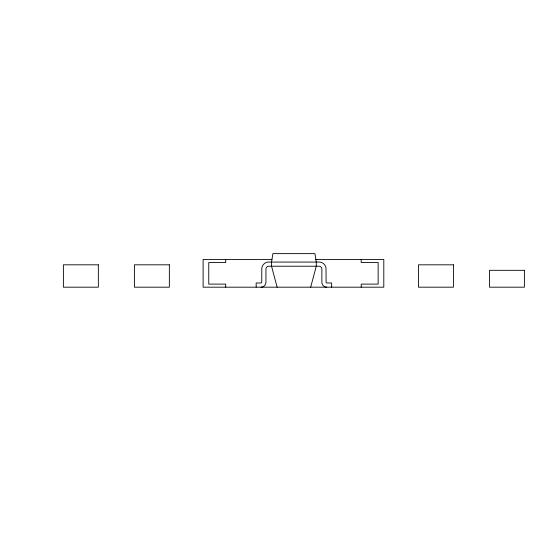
<?xml version="1.0" encoding="UTF-8"?>
<svg xmlns="http://www.w3.org/2000/svg" width="552" height="552" viewBox="0 0 552 552"><rect width="100%" height="100%" fill="white"/><g stroke="black" fill="none" stroke-linecap="round" stroke-linejoin="round"><path stroke-width="0.83" d="M310.686 287.185L316.275 266.216L316.275 262.021L314.937 253.63L272.881 253.63L271.543 262.021L271.543 266.216L277.132 287.185M272.005 259.502L203.108 259.502L203.108 287.185L383.799 287.185L383.799 259.502L315.751 259.502M361.208 259.502L361.208 262.579L378.148 262.579L378.148 284.107L361.208 284.107L361.208 287.185M331.655 287.185L331.655 282.99L326.667 282.976L326.094 282.472L326.011 268.099A6.997 6.997 0 0 0 319.987 262.069L267.83 262.069A6.997 6.997 0 0 0 261.807 268.099L261.724 282.472L261.144 282.976L256.162 282.99L256.162 287.185M225.692 259.502L225.692 262.579L208.753 262.579L208.753 284.107L225.692 284.107L225.692 287.185M326.756 287.185A4.892 4.892 0 0 1 321.864 282.293L321.864 269.01A2.794 2.794 0 0 0 319.07 266.216L268.748 266.216A2.794 2.794 0 0 0 265.947 269.01L265.947 282.293A4.892 4.892 0 0 1 261.055 287.185M98.339 264.815L63.39 264.815L63.39 287.185L98.339 287.185L98.339 264.815M169.354 264.815L134.405 264.815L134.405 287.185L169.354 287.185L169.354 264.815M453.413 264.815L418.464 264.815L418.464 287.185L453.413 287.185L453.413 264.815M524.4 270.321L489.507 270.321L489.507 287.185L524.4 287.185L524.4 270.321"/></g></svg>
